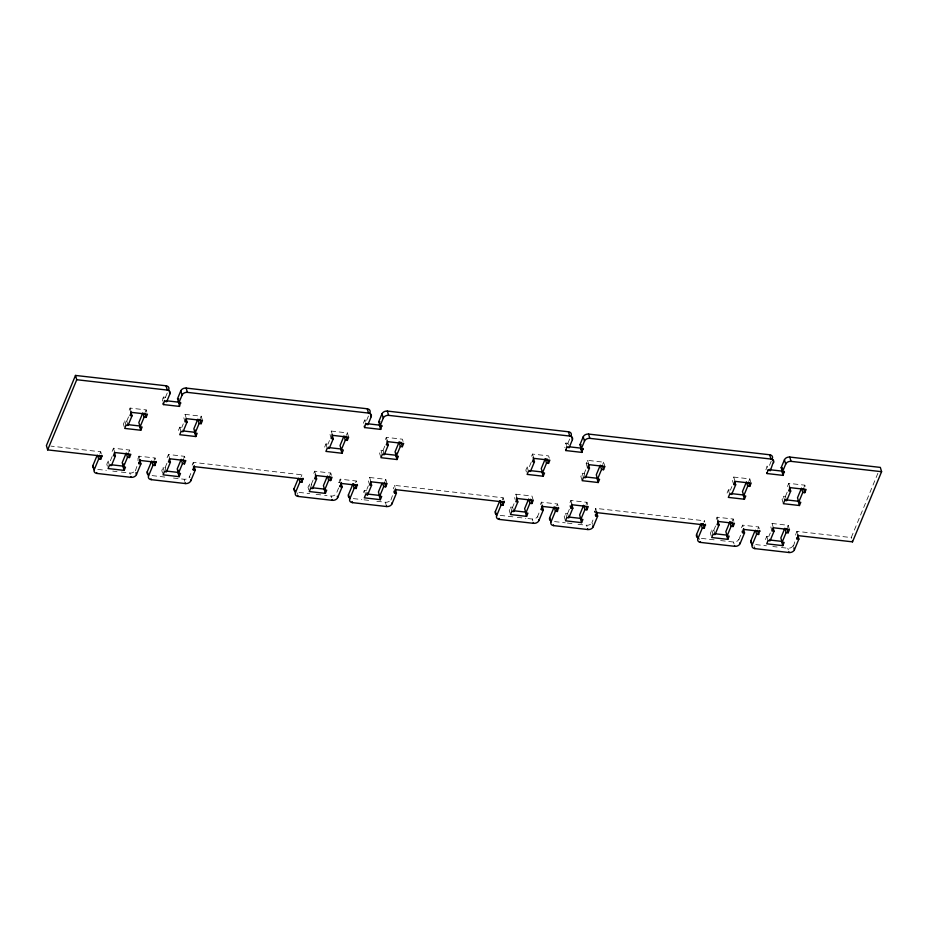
<?xml version="1.0" encoding="UTF-8"?>
<svg xmlns="http://www.w3.org/2000/svg" width="928" height="928" viewBox="0 0 928 928"><rect width="100%" height="100%" fill="white"/><g stroke="black" fill="none" stroke-linecap="round" stroke-linejoin="round"><path stroke-width="0.7" stroke-dasharray="4.64 3.48" d="M99.98 453.606L100.723 451.797L50.924 446.113M112.137 456.472L110.142 461.286L108.135 461.054L106.801 464.255L107.752 467.48M112.126 451.426L113.46 448.212L129.549 450.057L130.825 454.337M128.041 425.43L126.765 421.15L124.758 420.918L123.424 424.131L124.375 427.344M129.189 410.222L130.082 408.076L146.172 409.921L147.448 414.201M126.765 421.15L128.76 416.336M128.667 452.191L129.549 450.057M145.29 412.055L146.172 409.921M138.028 460.717L138.04 458.374M138.121 458.177L138.956 456.17L155.057 458.014L155.452 459.348M162.377 399.678L162.365 401.082M162.62 399.075L163.456 397.068L165.462 397.3L165.857 398.646M135.36 470.844L137.425 464.963M165.462 397.3L168.722 389.458M153.978 460.613L154.303 459.812M154.477 459.418L155.057 458.014M166.414 471.853L165.149 467.561L163.131 467.341L161.797 470.542L162.748 473.756M167.121 457.701L168.455 454.5L184.544 456.332L185.82 460.624M178.443 430.418L179.777 427.205L181.795 427.437L182.746 430.65M202.466 420.488L201.202 416.208L185.101 414.364L183.767 417.577L185.043 421.857M165.149 467.561L167.144 462.747M181.795 427.437L183.292 423.818M183.663 458.478L184.544 456.332M200.309 418.342L201.202 416.208M192.119 465.183L192.537 464.186M192.618 463.977L193.291 462.376L301.936 474.8L302.493 476.667M189.927 477.85L189.532 476.516L191.47 471.83M301.113 476.795L301.936 474.8M312.632 488.557L311.356 484.277L309.349 484.045L308.015 487.258L309.291 491.538M313.78 473.35L314.662 471.204L330.762 473.048L332.038 477.328M324.638 447.122L325.972 443.909L327.978 444.141L328.93 447.354M348.661 437.192L347.385 432.912L331.296 431.068L329.962 434.281L331.226 438.561M311.356 484.277L313.351 479.463M327.978 444.141L329.475 440.533M329.881 475.182L330.762 473.048M346.504 435.046L347.385 432.912M338.917 482.641L340.17 479.161L356.271 481.006L356.746 482.606M363.335 423.272L364.669 420.071L366.676 420.291L366.92 421.103M338.639 487.954L336.423 493.302A4.327 3.132 -16.5 0 1 331.064 496.051L324.649 495.32M366.676 420.291L369.936 412.45M355.598 482.606L356.271 481.006M363.463 492.466L364.344 490.332L366.351 490.564L366.989 492.698M387.034 483.616L385.758 479.335L369.669 477.491L368.335 480.704L369.611 484.984M383.96 453.641L383.009 450.428L380.99 450.196L379.656 453.409L380.608 456.622M385.422 439.501L386.315 437.355L402.404 439.199L403.68 443.48M366.85 489.358L368.346 485.75M383.009 450.428L385.004 445.614M384.876 481.47L385.758 479.335M503.788 499.925L503.15 497.791L394.504 485.367L393.252 488.847M390.908 500.041L392.962 494.16M502.234 499.995L503.15 497.791M513.52 510.481L512.569 507.268L510.562 507.036L509.228 510.249L510.18 513.462M533.252 500.331L531.976 496.039L515.875 494.195L514.553 497.408L515.179 499.554M531.187 462.318L529.192 467.132L527.185 466.9L525.851 470.113L526.802 473.326M531.616 456.205L532.498 454.059L548.599 455.903L549.875 460.195M512.569 507.268L514.066 503.66M540.386 504.565L541.384 502.152L557.484 503.997L558.041 505.876M568.365 444.895L567.89 443.294L565.883 443.062L564.549 446.264L564.943 447.609M537.95 517.372L537.637 516.293L539.574 511.618M567.89 443.294L570.604 436.752M556.73 505.806L557.484 503.997M568.528 516.768L567.565 513.555L565.558 513.323L564.224 516.536L565.5 520.817M569.989 502.628L570.882 500.482L586.972 502.326L588.248 506.607M585.174 476.632L584.211 473.419L582.204 473.187L580.87 476.4L581.821 479.614M587.146 466.772L586.194 463.559L587.528 460.346L603.618 462.19L604.894 466.482M567.565 513.555L569.56 508.741M584.211 473.419L585.707 469.812M586.09 504.461L586.972 502.326M602.736 464.325L603.618 462.19M594.697 512.65L595.706 508.37L704.364 520.782L704.758 522.116M592.516 524.378L591.96 522.499L594.175 517.151M703.865 521.988L704.364 520.782M715.059 534.551L713.783 530.259L711.776 530.027L710.442 533.24L711.393 536.454M716.207 519.332L717.089 517.198L733.19 519.03L734.466 523.322M727.065 493.104L728.399 489.891L730.406 490.123L731.357 493.336M751.088 483.186L749.812 478.894L733.712 477.062L732.389 480.263L733.654 484.555M713.783 530.259L715.778 525.445M730.406 490.123L731.902 486.516M732.308 521.176L733.19 519.03M748.931 481.04L749.812 478.894M741.518 527.754L742.597 525.155L758.698 526.988L759.255 528.867M771.272 461.054L769.103 466.285L767.096 466.053L765.925 469.8M738.92 539.551L741.344 533.275M757.863 528.995L758.698 526.988M765.438 539.528L766.772 536.314L768.778 536.546L769.73 539.76M789.461 529.61L788.185 525.318L772.096 523.473L770.762 526.686L772.026 530.978M786.387 499.624L785.424 496.41L783.418 496.178L782.084 499.392L783.035 502.605M787.408 486.55L788.742 483.349L804.831 485.182L806.107 489.474M768.778 536.546L770.275 532.939M785.424 496.41L787.42 491.596M787.304 527.452L788.185 525.318M803.95 487.328L804.831 485.182M795.748 535.108L795.76 534.168M796.015 533.565L796.92 531.361L851.254 537.567L851.486 538.368M793.405 546.302L795.11 540.815M851.254 537.567L878.132 472.7M586.194 463.559L588.213 463.791M338.836 482.374L339.845 482.49M594.384 511.572L595.138 511.664M97.776 469.394L106.337 470.368M112.752 471.099L117.021 471.586M121.301 472.085L129.85 473.06A4.327 3.132 -16.5 0 0 135.21 470.31M152.111 475.6L167.075 477.317M173.49 478.048L184.173 479.266A4.327 3.132 -16.5 0 0 189.532 476.516M298.99 492.385L309.685 493.603M316.1 494.346L322.515 495.076M353.324 498.591L361.874 499.577M364.008 499.821L370.423 500.552M376.838 501.282L385.387 502.257A4.327 3.132 -16.5 0 0 390.746 499.508M500.204 515.376L515.168 517.093M517.314 517.337L525.863 518.311M527.997 518.555L532.278 519.042A4.327 3.132 -16.5 0 0 537.637 516.293M554.538 521.582L565.222 522.812M567.368 523.056L573.782 523.786M578.051 524.274L586.6 525.248A4.327 3.132 -16.5 0 0 591.96 522.499M701.417 538.368L716.381 540.084M720.662 540.572L733.491 542.033A4.327 3.132 -16.5 0 0 738.839 539.284M755.752 544.585L766.435 545.803M772.85 546.534L777.13 547.021M781.399 547.508L787.814 548.251A4.327 3.132 -16.5 0 0 793.173 545.502M788.742 483.349L790.006 487.629M796.92 531.361L797.558 533.496M783.418 496.178L784.682 500.47M767.096 466.053L767.491 467.387M787.814 548.251L788.29 549.852M772.096 523.473L773.36 527.765M766.772 536.314L768.036 540.606M733.712 477.062L734.988 481.342M754.012 545.676L754.244 546.476M742.597 525.155L743.073 526.756M728.399 489.891L729.663 494.183M733.491 542.033L734.048 543.912M717.089 517.198L718.365 521.478M711.776 530.027L713.04 534.319M699.445 538.669L699.677 539.47M587.528 460.346L588.793 464.638M595.706 508.37L596.344 510.504M582.204 473.187L583.468 477.479M565.883 443.062L566.59 445.475M586.6 525.248L587.006 526.594M570.882 500.482L572.147 504.774M565.558 513.323L566.822 517.615M532.498 454.059L533.774 458.351M541.384 502.152L542.103 504.565M527.185 466.9L528.45 471.192M532.278 519.042L532.834 520.921M515.875 494.195L517.151 498.487M510.562 507.036L511.827 511.328M386.315 437.355L387.579 441.647M394.504 485.367L395.05 487.246M380.99 450.196L382.266 454.488M364.669 420.071L365.296 422.205M385.387 502.257L386.106 504.67M369.669 477.491L370.933 481.783M364.344 490.332L365.609 494.612M331.296 431.068L332.56 435.36M340.17 479.161L340.808 481.307M325.972 443.909L327.236 448.201M331.064 496.051L331.54 497.663M314.662 471.204L315.938 475.496M309.349 484.045L310.613 488.337M297.099 492.942L297.494 494.288M185.101 414.364L186.366 418.656M193.291 462.376L193.766 463.988M179.777 427.205L181.053 431.485M163.456 397.068L164.012 398.947M184.173 479.266L184.811 481.412M168.455 454.5L169.72 458.78M163.131 467.341L164.407 471.621M130.082 408.076L131.347 412.368M138.956 456.17L139.594 458.316M124.758 420.918L126.022 425.198M129.85 473.06L130.245 474.394M113.46 448.212L114.724 452.504M108.135 461.054L109.4 465.334M100.723 451.797L101.28 453.676"/><path stroke-width="1.39" d="M168.954 390.259L168.722 389.458A4.327 3.132 -16.5 0 0 166.019 385.781L75.481 375.434L46.4 445.591L47.664 449.883L101.999 456.089L100.665 459.302L98.658 459.07L97.544 455.312M47.664 449.883L76.746 379.726L75.481 375.434M139.722 459.882L140.905 463.896L136.474 474.591A4.327 3.132 -16.5 0 1 131.115 477.34L96.918 473.431A4.327 3.132 -16.5 0 1 94.215 469.765L92.951 465.485L97.104 455.451M94.215 469.765L98.658 459.07M130.755 411.522L132.031 415.802L128.041 425.43L126.022 425.198L124.7 428.411L140.789 430.256L142.123 427.042L140.116 426.81L138.84 422.53L142.831 412.89L144.107 417.182L140.116 426.81M114.457 452.725L115.408 455.938L111.418 465.566L109.4 465.334L108.077 468.547L124.166 470.392L125.5 467.178L123.482 466.946L122.218 462.666L126.208 453.026L127.484 457.318L123.482 466.946M124.166 470.392L122.902 466.1L123.784 463.965M127.484 457.318L129.491 457.55L130.825 454.337L114.724 452.504L113.39 455.706L115.408 455.938M144.107 417.182L146.114 417.414L147.448 414.201L131.347 412.368L130.013 415.57L132.031 415.802M140.905 463.896L138.898 463.664L139.989 459.65M180.577 402.392L179.487 406.406L163.398 404.573L164.488 400.56M164.72 401.36L166.738 401.592L169.986 393.739L169.348 391.593M147.981 474.579A4.327 3.132 -16.5 0 1 147.274 471.691L151.716 460.984M180.821 403.193L178.802 402.972L177.538 398.68L180.786 390.839A4.327 3.132 -16.5 0 1 186.145 388.078L367.233 408.772A4.327 3.132 -16.5 0 1 369.936 412.45L370.481 414.317M179.487 406.406L178.64 401.116M194.126 466.355L195.24 470.102L190.808 480.808A4.327 3.132 -16.5 0 1 185.449 483.558L151.241 479.648A4.327 3.132 -16.5 0 1 148.55 475.971L152.981 465.276L151.948 461.796M178.802 402.972L182.062 395.119L180.786 390.839M152.981 465.276L154.999 465.508L156.09 461.494M169.453 459.012L170.404 462.225L166.414 471.853L164.407 471.621L163.073 474.834L179.174 476.667L180.496 473.466L178.489 473.234L177.213 468.942L181.204 459.314L182.48 463.606L178.489 473.234M186.099 418.876L187.05 422.089L183.06 431.717L181.053 431.485L179.719 434.698L195.82 436.543L197.142 433.33L195.135 433.098L193.859 428.817L197.85 419.189L199.126 423.47L195.135 433.098M179.174 476.667L177.898 472.387L178.791 470.241M195.82 436.543L194.544 432.251L195.437 430.116M182.48 463.606L184.486 463.838L185.82 460.624L169.72 458.78L168.397 461.993L170.404 462.225M199.126 423.47L201.132 423.702L202.466 420.488L186.366 418.656L185.043 421.857L187.05 422.089M193.418 467.155L193.685 466.482M195.24 470.102L193.221 469.87L194.323 465.856M341.017 483.14L342.119 486.887L337.688 497.594A4.327 3.132 -16.5 0 1 332.328 500.343L298.132 496.434A4.327 3.132 -16.5 0 1 295.429 492.756L294.164 488.476L298.317 478.442M295.429 492.756L299.872 482.061L298.758 478.314M299.872 482.061L301.878 482.293L302.969 478.28M315.346 474.649L316.622 478.929L312.632 488.557L310.613 488.337L309.291 491.538L325.38 493.383L326.714 490.17L324.696 489.938L323.431 485.657L327.422 476.029L328.686 480.31L324.696 489.938M331.969 434.513L333.245 438.793L329.254 448.421L327.236 448.201L325.914 451.402L342.003 453.247L343.337 450.034L341.318 449.802L340.054 445.521L344.044 435.893M341.318 449.802L345.32 440.174L344.358 436.96M328.686 480.31L330.704 480.542L332.038 477.328L315.938 475.496L314.604 478.697L316.622 478.929M345.32 440.174L347.327 440.406L348.661 437.192L332.56 435.36L331.226 438.561L333.245 438.793M342.119 486.887L340.112 486.655L341.202 482.641M381.791 425.384L380.7 429.397L364.6 427.564L365.702 423.551M365.934 424.351L367.952 424.583L371.2 416.73L370.724 415.129M395.421 489.613L396.453 493.093L392.01 503.8A4.327 3.132 -16.5 0 1 386.663 506.549L352.454 502.64A4.327 3.132 -16.5 0 1 349.763 498.962L348.487 494.682L352.93 483.987L354.055 484.114M382.034 426.196L380.016 425.964L378.752 421.672L382 413.83A4.327 3.132 -16.5 0 1 387.359 411.081L568.446 431.775A4.327 3.132 -16.5 0 1 571.207 435.29M380.7 429.397L379.436 425.117L380.016 423.713M349.763 498.962L354.194 488.267L352.93 483.987M380.016 425.964L383.276 418.11L382 413.83M354.194 488.267L356.213 488.499L357.303 484.486M381.918 483.511L378.427 491.944L379.703 496.225L381.71 496.457L380.376 499.67L364.286 497.826L365.609 494.612L367.627 494.844L371.618 485.216L370.666 482.003M386.999 440.8L388.264 445.08L384.273 454.708L382.266 454.488L380.932 457.69L397.022 459.534L398.356 456.321L396.349 456.089L395.073 451.808L399.063 442.18L401.082 442.412L402.346 446.693L400.339 446.461L399.063 442.18M397.022 459.534L395.757 455.242L396.639 453.108M379.703 496.225L383.693 486.597L382.742 483.384M396.349 456.089L400.339 446.461M383.693 486.597L385.7 486.829L387.034 483.616L370.933 481.783L369.611 484.984L371.618 485.216M402.346 446.693L403.68 443.48L387.579 441.647L386.257 444.86L388.264 445.08M396.453 493.093L394.435 492.872L395.525 488.859M496.086 514.356A4.327 3.132 -16.5 0 1 495.378 511.467L499.809 500.772L500.691 500.865M542.219 506.131L543.332 509.878L538.901 520.585A4.327 3.132 -16.5 0 1 533.542 523.334L499.345 519.425A4.327 3.132 -16.5 0 1 496.642 515.748L501.085 505.052L499.809 500.772M501.085 505.052L503.092 505.284L504.182 501.271M516.56 497.64L517.836 501.92L513.845 511.56L511.827 511.328L510.493 514.53L526.594 516.374L527.928 513.161L525.909 512.929L524.645 508.648L528.635 499.02M533.182 457.504L534.458 461.784L530.468 471.424L528.45 471.192L527.127 474.394L543.216 476.238L544.55 473.025L542.532 472.804L541.268 468.512L545.258 458.884L547.265 459.116M525.909 512.929L529.9 503.301L528.948 500.088M542.532 472.804L546.522 463.165L545.258 458.884M529.9 503.301L531.918 503.533L533.252 500.331L517.151 498.487L515.817 501.7L517.836 501.92M546.522 463.165L548.541 463.397L549.875 460.195L533.774 458.351L532.44 461.564L534.458 461.784M541.511 506.932L541.79 506.259M543.332 509.878L541.326 509.658L542.416 505.644M583.004 448.386L581.914 452.4L565.813 450.556L566.915 446.542M567.147 447.342L569.166 447.574L572.414 439.733L572.1 438.654M596.263 511.792L597.667 516.096L593.224 526.791A4.327 3.132 -16.5 0 1 587.876 529.54L553.668 525.631A4.327 3.132 -16.5 0 1 550.977 521.965L549.701 517.673L554.144 506.978M583.248 449.187L581.23 448.955L579.965 444.663L583.213 436.821A4.327 3.132 -16.5 0 1 588.572 434.072L769.66 454.766A4.327 3.132 -16.5 0 1 772.502 457.968M581.914 452.4L580.65 448.108L581.392 446.298M550.977 521.965L555.408 511.258L554.213 507.245M581.23 448.955L584.489 441.102L583.213 436.821M555.408 511.258L557.415 511.49L558.517 507.477M572.831 508.208L570.813 507.976L572.147 504.774L588.248 506.607L586.914 509.82L584.907 509.588L583.631 505.308L579.64 514.936L580.916 519.216L582.923 519.448L581.589 522.661L565.5 520.817L566.822 517.615L568.841 517.836L572.831 508.208L571.555 503.927M588.526 464.858L589.477 468.083L585.487 477.711L583.468 477.479L582.146 480.681L598.235 482.525L599.569 479.312L597.562 479.092L596.286 474.8L600.277 465.172L601.553 469.452L597.562 479.092M580.916 519.216L584.907 509.588M601.553 469.452L603.56 469.684L604.894 466.482L588.793 464.638L587.47 467.851L589.477 468.083M596.112 512.476L596.391 511.804M597.667 516.096L595.648 515.864L596.739 511.85M697.299 537.358A4.327 3.132 -16.5 0 1 696.592 534.458L701.023 523.763L702.299 528.044L697.856 538.75A4.327 3.132 -16.5 0 0 700.559 542.416L734.756 546.325A4.327 3.132 -16.5 0 0 740.115 543.576L744.546 532.881L743.514 529.389M702.299 528.044L704.306 528.276L703.122 523.786M704.306 528.276L705.396 524.262M717.773 520.631L719.049 524.923L715.059 534.551L713.04 534.319L711.706 537.532L727.807 539.365L729.141 536.152L727.123 535.932L725.858 531.64L729.849 522.012L731.856 522.244M734.721 481.574L735.672 484.787L731.682 494.415L729.663 494.183L728.329 497.396L744.43 499.229L745.764 496.028L743.746 495.796L742.481 491.504L746.472 481.876L747.736 486.168L743.746 495.796M727.123 535.932L731.113 526.304L729.849 522.012M731.113 526.304L733.132 526.524L734.466 523.322L718.365 521.478L717.031 524.691L719.049 524.923M747.736 486.168L749.754 486.388L751.088 483.186L734.988 481.342L733.654 484.555L735.672 484.787M744.546 532.881L742.539 532.649L743.63 528.635M784.218 471.378L783.128 475.391L767.027 473.547L768.129 469.533M768.361 470.334L770.379 470.566L773.384 461.912M797.686 535.062L798.88 539.087L794.438 549.782A4.327 3.132 -16.5 0 1 789.09 552.531L754.882 548.622A4.327 3.132 -16.5 0 1 752.19 544.956L750.914 540.664L755.079 530.642M784.462 472.178L782.443 471.946L781.179 467.666L784.427 459.812A4.327 3.132 -16.5 0 1 789.786 457.063L880.336 467.41L881.6 471.702L852.519 541.848L798.196 535.642L797.952 534.841M783.128 475.391L781.863 471.099L782.687 469.092M752.19 544.956L756.622 534.261L755.427 530.236M782.443 471.946L785.703 464.104L784.427 459.812M756.622 534.261L758.628 534.482L759.73 530.468M773.094 527.986L774.045 531.199L770.054 540.838L768.036 540.606L766.714 543.808L782.803 545.652L784.137 542.439L782.13 542.207L780.854 537.927L784.844 528.299L786.12 532.579L782.13 542.207M789.415 486.782L790.691 491.074L786.7 500.702L784.682 500.47L783.36 503.684L799.449 505.516L800.783 502.315L798.776 502.083L797.5 497.791L801.49 488.163L802.766 492.455L798.776 502.083M786.12 532.579L788.127 532.811L789.461 529.61L773.36 527.765L772.026 530.978L774.045 531.199M802.766 492.455L804.773 492.675L806.107 489.474L790.006 487.629L788.672 490.842L790.691 491.074M798.88 539.087L796.862 538.855L798.196 535.642M76.746 379.726L167.295 390.073A4.327 3.132 -16.5 0 1 169.986 393.739M182.062 395.119A4.327 3.132 -16.5 0 1 187.41 392.37L368.509 413.064A4.327 3.132 -16.5 0 1 371.2 416.73M383.276 418.11A4.327 3.132 -16.5 0 1 388.623 415.361L569.722 436.056A4.327 3.132 -16.5 0 1 572.414 439.733M584.489 441.102A4.327 3.132 -16.5 0 1 589.837 438.352L770.936 459.047A4.327 3.132 -16.5 0 1 773.627 462.724M785.703 464.104A4.327 3.132 -16.5 0 1 791.05 461.355L881.6 471.702M177.538 398.68L178.791 398.831M378.752 421.672L380.004 421.822M579.965 444.663L581.218 444.814M781.179 467.666L782.432 467.805M166.147 400.745L178.222 402.126M366.015 423.586L379.436 425.117M569.92 446.878L580.65 448.108M769.788 469.719L781.863 471.099M127.449 424.583L139.525 425.964L140.789 430.256M183.814 431.021L194.544 432.251M328.663 447.574L340.738 448.955L342.003 453.247M383.682 453.862L395.757 455.242M529.876 470.577L541.952 471.946L543.216 476.238M584.895 476.864L596.971 478.245L598.235 482.525M731.09 493.568L743.166 494.949L744.43 499.229M784.775 499.705L798.184 501.236L799.449 505.516M555.652 507.152L557.415 511.49M701.904 523.856L703.041 523.995M140.232 460.462L156.322 462.295M194.555 466.668L303.212 479.08M341.446 483.453L357.535 485.286M395.769 489.659L504.426 502.071M542.66 506.444L558.749 508.277M596.982 512.65L705.64 525.062M743.862 529.436L759.962 531.28M110.826 464.719L122.902 466.1M165.822 471.006L177.898 472.387M312.04 487.71L324.116 489.091L325.38 493.383M367.036 493.998L379.111 495.378L380.376 499.67M513.254 510.702L525.329 512.082L526.594 516.374M568.249 516.989L580.325 518.369L581.589 522.661M714.467 533.704L726.543 535.085L727.807 539.365M769.463 539.98L781.538 541.36L782.803 545.652M852.287 541.047L852.519 541.848M803.509 488.395L804.773 492.675M789.786 457.063L791.05 461.355M796.63 538.054L796.862 538.855M772.595 459.232L773.07 460.845M769.66 454.766L770.936 459.047M793.881 547.903L794.438 549.782M769.973 469.232L770.379 470.566M786.863 528.531L788.127 532.811M766.795 472.746L767.027 473.547M788.846 551.731L789.09 552.531M748.478 482.108L749.754 486.388M757.445 530.468L758.628 534.482M754.638 547.822L754.882 548.622M742.145 531.303L742.539 532.649M739.871 542.776L740.115 543.576M732.18 523.311L733.132 526.524M734.524 545.525L734.756 546.325M700.315 541.616L700.559 542.416M696.592 534.458L697.856 538.75M602.295 465.404L603.56 469.684M588.572 434.072L589.837 438.352M595.335 514.785L595.648 515.864M571.219 435.708L571.776 437.587M568.446 431.775L569.722 436.056M592.911 525.724L593.224 526.791M568.922 446.774L569.166 447.574M585.962 506.607L586.914 509.82M565.581 449.755L565.813 450.556M587.633 528.74L587.876 529.54M570.186 505.841L570.813 507.976M547.59 460.184L548.541 463.397M553.424 524.83L553.668 525.631M541.082 508.846L541.326 509.658M538.658 519.773L538.901 520.585M530.642 499.252L531.918 503.533M533.31 522.522L533.542 523.334M501.978 501.538L503.092 505.284M499.02 518.346L499.345 519.425M495.378 511.467L496.642 515.748M387.359 411.081L388.623 415.361M393.959 491.26L394.435 492.872M367.233 408.772L368.509 413.064M391.778 502.988L392.01 503.8M367.627 423.516L367.952 424.583M384.436 482.537L385.7 486.829M364.205 426.219L364.6 427.564M386.419 505.737L386.663 506.549M366.989 492.698L367.627 494.844M346.063 436.125L347.327 440.406M355.099 484.752L356.213 488.499M352.141 501.561L352.454 502.64M339.868 485.854L340.112 486.655M337.293 496.248L337.688 497.594M329.428 476.25L330.704 480.542M332.096 499.531L332.328 500.343M300.684 478.268L301.878 482.293M297.888 495.622L298.132 496.434M199.868 419.41L201.132 423.702M186.145 388.078L187.41 392.37M192.989 469.069L193.221 469.87M166.019 385.781L167.295 390.073M190.565 479.996L190.808 480.808M166.495 400.78L166.738 401.592M183.222 459.546L184.486 463.838M162.992 403.228L163.398 404.573M185.206 482.746L185.449 483.558M144.849 413.122L146.114 417.414M153.886 461.75L154.999 465.508M151.009 478.836L151.241 479.648M147.274 471.691L148.55 475.971M138.655 462.863L138.898 463.664M135.917 472.723L136.474 474.591M128.226 453.258L129.491 457.55M130.883 476.54L131.115 477.34M101.755 455.288L101.999 456.089M99.482 455.277L100.665 459.302M96.674 472.63L96.918 473.431M752.225 543.947A4.327 3.132 -16.5 0 1 750.914 540.664M94.262 468.756A4.327 3.132 -16.5 0 1 92.951 465.485M295.464 491.747A4.327 3.132 -16.5 0 1 294.164 488.476M349.485 497.779A4.327 3.132 -16.5 0 1 348.487 494.682M550.698 520.77A4.327 3.132 -16.5 0 1 549.701 517.673"/></g></svg>
